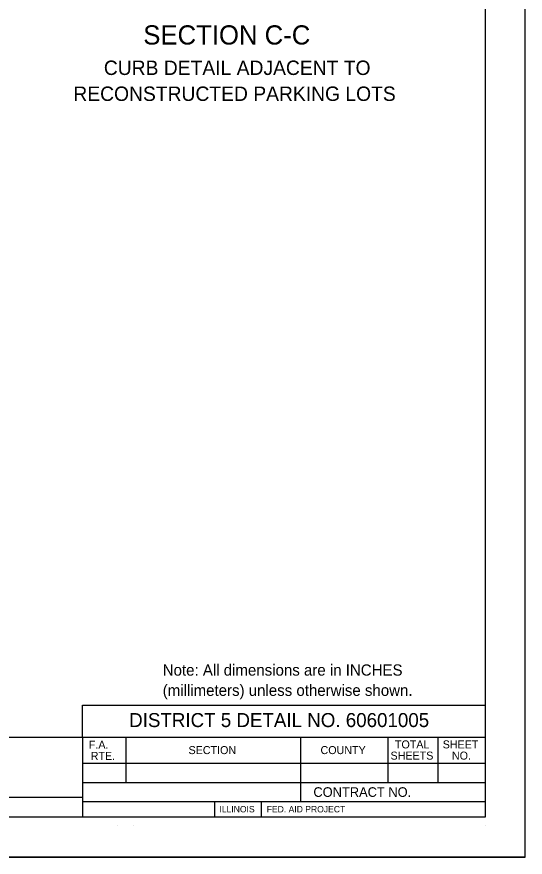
# Model space of a CAD drawing. Extents: x 0 to 2.83, y 0 to 1.83.
# Drawn here: x 2.304 to 2.833, y 0 to 0.875 of the extents above; entities that cross this region are included whole.
import ezdxf

# ---------------------------------------------------------------- set-up
doc = ezdxf.new("R2010")
doc.units = 0
for name, color, linetype in [('RD_Pr_Roadway_Notes', 7, 'Continuous'), ('SH_General_Details', 7, 'Continuous'), ('SH_Printer_Plotting_Border', 7, 'Continuous')]:
    doc.layers.add(name, color=color, linetype=linetype)

msp = doc.modelspace()

# ---------------------------------------------------------------- linework, layer by layer
at = {"layer": 'SH_General_Details'}
for p, q in [((2.83333, 0), (2.83333, 1.83333)), ((2.37286, 0.15837), (2.79166, 0.15837)), ((2.37286, 0.125), (2.37286, 0.15837)), ((0.16667, 0.125), (2.79167, 0.125)), ((2.37286, 0.125), (2.37286, 0.04167)), ((2.41787, 0.125), (2.41787, 0.0779)), ((2.59953, 0.125), (2.59953, 0.0579)), ((2.69054, 0.125), (2.69054, 0.0779)), ((2.74227, 0.125), (2.74227, 0.0779)), ((2.37286, 0.0979), (2.79167, 0.0979)), ((2.37286, 0.0779), (2.79167, 0.0779)), ((1.73119, 0.0625), (2.37286, 0.0625)), ((2.37286, 0.0579), (2.79167, 0.0579)), ((2.51012, 0.0579), (2.51012, 0.04167)), ((2.55846, 0.0579), (2.55846, 0.04167)), ((2.40953, 0.03333), (2.40953, 0.03333)), ((2.4262, 0.03333), (2.4262, 0.03333)), ((2.79167, 0.03333), (2.79167, 0.03333)), ((2.83333, 0), (0, 0))]:
    msp.add_line(p, q, dxfattribs=at)
msp.add_lwpolyline([(0.16667, 1.79167), (2.79167, 1.79167), (2.79167, 0.04167), (0.16667, 0.04167)], close=True, dxfattribs=at)
at = {"layer": 'SH_Printer_Plotting_Border'}
msp.add_lwpolyline([(0, 0), (2.83333, 0), (2.83333, 1.83333), (0, 1.83333)], close=True, dxfattribs=at)

# ---------------------------------------------------------------- texts
at = {"layer": 'RD_Pr_Roadway_Notes'}
for s, height, p in [('SECTION C-C', 0.02, (2.43593, 0.84569)), ('CURB DETAIL ADJACENT TO', 0.015, (2.3949, 0.814)), ('RECONSTRUCTED PARKING LOTS', 0.015, (2.36317, 0.787)), ('Note: All dimensions are in INCHES', 0.0117, (2.45617, 0.18893)), ('(millimeters) unless otherwise shown.', 0.0117, (2.45617, 0.16787))]:
    msp.add_text(s, height=height, dxfattribs=at).set_placement(p)
at = {"layer": 'SH_General_Details'}
for s, height, p in [('DISTRICT 5 DETAIL NO. 60601005', 0.0145833, (2.42126, 0.13541)), ('F.A.  ', 0.008333, (2.37929, 0.11291)), ('SECTION', 0.008332, (2.48304, 0.10728)), ('COUNTY', 0.008332, (2.62037, 0.10728)), ('TOTAL', 0.008332, (2.69778, 0.11321)), ('SHEET', 0.008332, (2.74751, 0.11321)), ('RTE.', 0.008333, (2.38122, 0.10125)), ('SHEETS', 0.008332, (2.6932, 0.10155)), ('NO.', 0.008332, (2.75711, 0.10155)), ('CONTRACT NO.      ', 0.01, (2.61295, 0.06279)), ('ILLINOIS', 0.006667, (2.51518, 0.04662)), ('FED. AID PROJECT', 0.0066667, (2.56438, 0.04662))]:
    msp.add_text(s, height=height, dxfattribs=at).set_placement(p)

doc.saveas('drawing.dxf')
